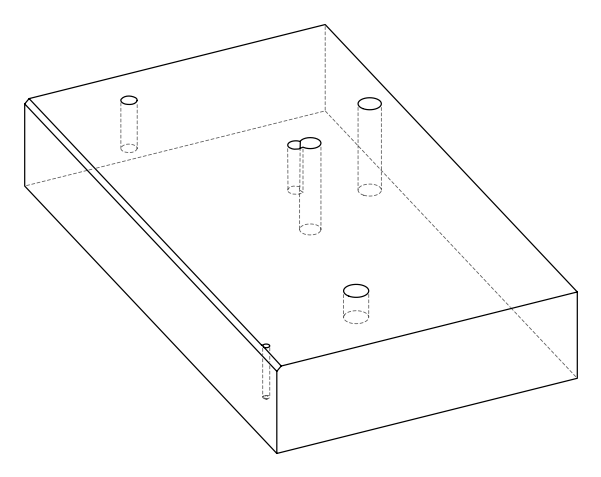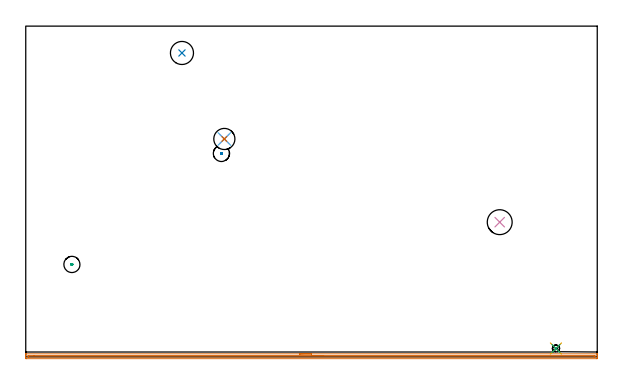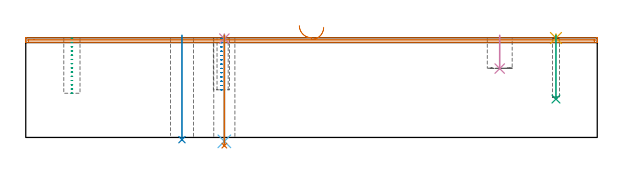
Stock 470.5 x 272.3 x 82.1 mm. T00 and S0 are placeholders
(PLAN: 10 operations, 7 tool changes, 9.9 min)
(1 AREA_MILL | FG_CHAMFER_SURFACE | UGT0205_001 | 7.69 min | 3765 mm3)
(2 MILL_BLIND_HOLE_FROM_SOLID_MATERIAL | STEP1POCKET | UGT0201_129 | Spiral | 0.35 min | 5952 mm3)
(3 MILL_BLIND_HOLE_FROM_SOLID_MATERIAL_1 | STEP1POCKET_3 | UGT0201_129 | Spiral | 0.38 min | 6343 mm3)
(4 SPOT_DRILL | STEP1HOLE | NXT0321_9005460120000 | 0.03 min | 3 mm3)
(5 SPOT_DRILL_1 | STEP1POCKET_1 | NXT0321_9005460120000 | 0.03 min | 0 mm3)
(6 DRILL_THROUGH_HOLE_INTO_CENTER | STEP1HOLE | NXT0301_065 | 0.35 min | 5653 mm3)
(7 DRILL_TO_ENLARGE_THROUGH_HOLE | STEP1HOLE | UGT0301_245 | 0.36 min | 12958 mm3)
(8 INDEXABLE_INSERT_DRILL_THROUGH_HOLE_FROM_SOLID | STEP1HOLE_1 | NXT0302_009 | 0.35 min | 23235 mm3)
(9 DRILL_BLIND_HOLE_INTO_CENTER | STEP1POCKET_1 | UGT0301_181 | 0.21 min | 1277 mm3)
(10 INDEXABLE_INSERT_DRILL_BLIND_HOLE_FROM_SOLID | STEP1POCKET_2 | NXT0302_012 | 0.11 min | 8288 mm3)
(TOOL UGT0205_001 | Chamfer Mill 20 x 3 x 45 deg. | D20 FL50 Z2)
(TOOL UGT0201_129 | Carbide End Mill 11.9 | D11.9 FL15 Z4)
(TOOL NXT0321_9005460120000 | NC Spot Drill, 142deg, 12mm, Carbide, Uncoated | D12 PA142 FL30 Z2)
(TOOL NXT0301_065 | Carbide Drill 9.4mm [860.1-0940-075A1-MM 2214] | D9.4 PA140 FL98 Z2)
(TOOL UGT0301_245 | Twist Drill 17.4 mm | D17.4 PA118 FL130 Z2)
(TOOL NXT0302_009 | Index. Insert Drill 19mm [880-D1900L25-05] | D19 PA176 FL95 Z2)
(TOOL UGT0301_181 | Twist Drill 5.8 mm | D5.8 PA118 FL55 Z2)
(TOOL NXT0302_012 | Index. Insert Drill 20.5mm [880-D2050L25-03] | D20.5 PA176 FL62 Z2)
(OP 1 AREA_MILL)
G17 G21 G94 G90
T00 M6
G54
G17 G0 G90 X225.25 Y2.5 S1061 M3
G43 Z92.1 H0
G94 G1 X225.288 Z91.228 F250.
X225.402 Z90.363
X225.591 Z89.512
X225.853 Z88.68
X226.187 Z87.874
X226.59 Z87.1
X227.058 Z86.364
X227.59 Z85.672
X228.179 Z85.029
X228.822 Z84.44
X229.514 Z83.908
X230.25 Z83.44
X231.024 Z83.037
X231.83 Z82.703
X232.662 Z82.441
X233.513 Z82.252
X234.378 Z82.138
X235.25 Z82.1
X470.322
X470.49 Y2.497 Z82.088
X470.498 Y2.396 Z81.988
X470.5 Y2.29 Z81.89
Y2.058 Z81.658
Y1.368 Z80.963
Y0.155 Z79.752
Y-0.368 Z79.226
Y-0.975 Z78.621
X470.497 Y-1.236 Z78.359
X470.49 Y-1.493 Z78.102
X470.145 Y-1.498 Z78.1
X469.876 Y-1.5
X0.624
X0.354 Y-1.498
X0.01 Y-1.494 Z78.102
X0. Y-1.236 Z78.359
Y-0.974 Z78.621
Y-0.368 Z79.226
Y0.155 Z79.752
Y0.5 Z80.096
Y1.023 Z80.619
Y1.368 Z80.963
Y2.058 Z81.658
Y2.29 Z81.89
X0.002 Y2.396 Z81.988
X0.01 Y2.497 Z82.088
X0.178 Y2.5 Z82.1
X235.25
Y1.086 Z80.686
X468.088 Y1.085 Z80.685
X468.38 Y1.084 Z80.684
X468.455 Y1.081 Z80.681
X468.486 Y1.079 Z80.679
X468.49 Y1.064 Z80.664
X468.497 Y0.971 Z80.571
X468.499 Y0.5 Z80.1
X468.497 Y0.029 Z79.629
X468.49 Y-0.064 Z79.536
X468.486 Y-0.079 Z79.521
X468.455 Y-0.081 Z79.519
X468.381 Y-0.084 Z79.516
X468.088 Y-0.085 Z79.515
X467.797 Y-0.086 Z79.514
X2.412 Y-0.085 Z79.515
X2.12 Y-0.084 Z79.516
X2.045 Y-0.081 Z79.519
X2.014 Y-0.079 Z79.521
X2.01 Y-0.064 Z79.536
X2.003 Y0.029 Z79.629
X2.001 Y0.5 Z80.1
X2.002 Y0.898 Z80.498
X2.007 Y1.033 Z80.633
X2.01 Y1.076 Z80.676
X2.037 Y1.079 Z80.679
X2.111 Y1.082 Z80.682
X2.412 Y1.085 Z80.685
X6.93 Y1.086 Z80.686
X235.25
X236.122 Z80.724
X236.986 Z80.838
X237.838 Z81.027
X238.67 Z81.289
X239.476 Z81.623
X240.25 Z82.026
X240.986 Z82.494
X241.678 Z83.025
X242.321 Z83.615
X242.91 Z84.258
X243.441 Z84.95
X243.91 Z85.686
X244.313 Z86.46
X244.647 Z87.266
X244.909 Z88.098
X245.098 Z88.949
X245.212 Z89.814
X245.25 Z90.686
G0 Z92.1
M5
M2
(OP 2 MILL_BLIND_HOLE_FROM_SOLID_MATERIAL)
G17 G21 G94 G90
T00 M6
G54
G17 G0 G90 X161.1 Y167.5 S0 M3
G43 Z92.1 H0
Z81.569
G94 G3 X161.45 Y167.85 R0.35 F250.
X161.1 Y168.2 R0.35
X160.4 Y167.5 R0.7
X161.1 Y168.2 R-0.7
X160.75 Y167.85 R0.35
X161.1 Y167.5 R0.35
G0 Z78.038
G3 X161.45 Y167.85 R0.35
X161.1 Y168.2 R0.35
X160.4 Y167.5 R0.7
X161.1 Y168.2 R-0.7
X160.75 Y167.85 R0.35
X161.1 Y167.5 R0.35
G0 Z74.508
G3 X161.45 Y167.85 R0.35
X161.1 Y168.2 R0.35
X160.4 Y167.5 R0.7
X161.1 Y168.2 R-0.7
X160.75 Y167.85 R0.35
X161.1 Y167.5 R0.35
G0 Z70.977
G3 X161.45 Y167.85 R0.35
X161.1 Y168.2 R0.35
X160.4 Y167.5 R0.7
X161.1 Y168.2 R-0.7
X160.75 Y167.85 R0.35
X161.1 Y167.5 R0.35
G0 Z67.446
G3 X161.45 Y167.85 R0.35
X161.1 Y168.2 R0.35
X160.4 Y167.5 R0.7
X161.1 Y168.2 R-0.7
X160.75 Y167.85 R0.35
X161.1 Y167.5 R0.35
G0 Z63.915
G3 X161.45 Y167.85 R0.35
X161.1 Y168.2 R0.35
X160.4 Y167.5 R0.7
X161.1 Y168.2 R-0.7
X160.75 Y167.85 R0.35
X161.1 Y167.5 R0.35
G0 Z60.385
G3 X161.45 Y167.85 R0.35
X161.1 Y168.2 R0.35
X160.4 Y167.5 R0.7
X161.1 Y168.2 R-0.7
X160.75 Y167.85 R0.35
X161.1 Y167.5 R0.35
G0 Z56.854
G3 X161.45 Y167.85 R0.35
X161.1 Y168.2 R0.35
X160.4 Y167.5 R0.7
X161.1 Y168.2 R-0.7
X160.75 Y167.85 R0.35
X161.1 Y167.5 R0.35
G0 Z53.323
G3 X161.45 Y167.85 R0.35
X161.1 Y168.2 R0.35
X160.4 Y167.5 R0.7
X161.1 Y168.2 R-0.7
X160.75 Y167.85 R0.35
X161.1 Y167.5 R0.35
G0 Z49.792
G3 X161.45 Y167.85 R0.35
X161.1 Y168.2 R0.35
X160.4 Y167.5 R0.7
X161.1 Y168.2 R-0.7
X160.75 Y167.85 R0.35
X161.1 Y167.5 R0.35
G0 Z46.262
G3 X161.45 Y167.85 R0.35
X161.1 Y168.2 R0.35
X160.4 Y167.5 R0.7
X161.1 Y168.2 R-0.7
X160.75 Y167.85 R0.35
X161.1 Y167.5 R0.35
G0 Z42.731
G3 X161.45 Y167.85 R0.35
X161.1 Y168.2 R0.35
X160.4 Y167.5 R0.7
X161.1 Y168.2 R-0.7
X160.75 Y167.85 R0.35
X161.1 Y167.5 R0.35
G0 Z39.2
G3 X161.45 Y167.85 R0.35
X161.1 Y168.2 R0.35
X160.4 Y167.5 R0.7
X161.1 Y168.2 R-0.7
X160.75 Y167.85 R0.35
X161.1 Y167.5 R0.35
G0 Z92.1
M5
M2
(OP 3 MILL_BLIND_HOLE_FROM_SOLID_MATERIAL_1)
G17 G21 G94 G90
T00 M6
G54
G17 G0 G90 X38. Y76.1 S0 M3
G43 Z92.1 H0
Z81.621
G94 G3 X38.35 Y76.45 R0.35 F250.
X38. Y76.8 R0.35
X37.3 Y76.1 R0.7
X38. Y76.8 R-0.7
X37.65 Y76.45 R0.35
X38. Y76.1 R0.35
G0 Z78.143
G3 X38.35 Y76.45 R0.35
X38. Y76.8 R0.35
X37.3 Y76.1 R0.7
X38. Y76.8 R-0.7
X37.65 Y76.45 R0.35
X38. Y76.1 R0.35
G0 Z74.664
G3 X38.35 Y76.45 R0.35
X38. Y76.8 R0.35
X37.3 Y76.1 R0.7
X38. Y76.8 R-0.7
X37.65 Y76.45 R0.35
X38. Y76.1 R0.35
G0 Z71.186
G3 X38.35 Y76.45 R0.35
X38. Y76.8 R0.35
X37.3 Y76.1 R0.7
X38. Y76.8 R-0.7
X37.65 Y76.45 R0.35
X38. Y76.1 R0.35
G0 Z67.707
G3 X38.35 Y76.45 R0.35
X38. Y76.8 R0.35
X37.3 Y76.1 R0.7
X38. Y76.8 R-0.7
X37.65 Y76.45 R0.35
X38. Y76.1 R0.35
G0 Z64.229
G3 X38.35 Y76.45 R0.35
X38. Y76.8 R0.35
X37.3 Y76.1 R0.7
X38. Y76.8 R-0.7
X37.65 Y76.45 R0.35
X38. Y76.1 R0.35
G0 Z60.75
G3 X38.35 Y76.45 R0.35
X38. Y76.8 R0.35
X37.3 Y76.1 R0.7
X38. Y76.8 R-0.7
X37.65 Y76.45 R0.35
X38. Y76.1 R0.35
G0 Z57.271
G3 X38.35 Y76.45 R0.35
X38. Y76.8 R0.35
X37.3 Y76.1 R0.7
X38. Y76.8 R-0.7
X37.65 Y76.45 R0.35
X38. Y76.1 R0.35
G0 Z53.793
G3 X38.35 Y76.45 R0.35
X38. Y76.8 R0.35
X37.3 Y76.1 R0.7
X38. Y76.8 R-0.7
X37.65 Y76.45 R0.35
X38. Y76.1 R0.35
G0 Z50.314
G3 X38.35 Y76.45 R0.35
X38. Y76.8 R0.35
X37.3 Y76.1 R0.7
X38. Y76.8 R-0.7
X37.65 Y76.45 R0.35
X38. Y76.1 R0.35
G0 Z46.836
G3 X38.35 Y76.45 R0.35
X38. Y76.8 R0.35
X37.3 Y76.1 R0.7
X38. Y76.8 R-0.7
X37.65 Y76.45 R0.35
X38. Y76.1 R0.35
G0 Z43.357
G3 X38.35 Y76.45 R0.35
X38. Y76.8 R0.35
X37.3 Y76.1 R0.7
X38. Y76.8 R-0.7
X37.65 Y76.45 R0.35
X38. Y76.1 R0.35
G0 Z39.879
G3 X38.35 Y76.45 R0.35
X38. Y76.8 R0.35
X37.3 Y76.1 R0.7
X38. Y76.8 R-0.7
X37.65 Y76.45 R0.35
X38. Y76.1 R0.35
G0 Z36.4
G3 X38.35 Y76.45 R0.35
X38. Y76.8 R0.35
X37.3 Y76.1 R0.7
X38. Y76.8 R-0.7
X37.65 Y76.45 R0.35
X38. Y76.1 R0.35
G0 Z92.1
M5
M2
(OP 4 SPOT_DRILL)
G17 G21 G94 G90
T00 M6
G54
G17 G0 G90 X163.5 Y179.4 S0 M3
G43 Z92.1 H0
G94 G81 G98 Z81.351 F250. R85.1
G80
M5
M2
(OP 5 SPOT_DRILL_1)
G17 G21 G94 G90
T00 M6
G54
G17 G0 G90 X436.5 Y6.9 S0 M3
G43 Z92.1 H0
G94 G81 G98 Z81.85 F250. R85.1
G80
M5
M2
(OP 6 DRILL_THROUGH_HOLE_INTO_CENTER)
G17 G21 G94 G90
T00 M6
G54
G17 G0 G90 X163.5 Y179.4 S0 M3
G43 Z92.1 H1
G94 G73 G98 Z-3.211 F250. Q8.531 R84.1
G80
M5
M2
(OP 7 DRILL_TO_ENLARGE_THROUGH_HOLE)
G17 G21 G94 G90
T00 M6
G54
G17 G0 G90 X163.5 Y179.4 S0 M3
G43 Z92.1 H0
G94 G73 G98 Z-6.727 F250. Q14.805 R84.1
G80
M5
M2
(OP 8 INDEXABLE_INSERT_DRILL_THROUGH_HOLE_FROM_SOLID)
G17 G21 G94 G90
T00 M6
G54
G17 G0 G90 X128.6 Y250.2 S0 M3
G43 Z92.1 H1
G94 G81 G98 Z-1.832 F250. R84.1
G80
M5
M2
(OP 9 DRILL_BLIND_HOLE_INTO_CENTER)
G17 G21 G94 G90
T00 M6
G54
G17 G0 G90 X436.5 Y6.9 S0 M3
G43 Z92.1 H0
G94 G81 G98 Z31.6 F250. R84.1
G80
M5
M2
(OP 10 INDEXABLE_INSERT_DRILL_BLIND_HOLE_FROM_SOLID)
G17 G21 G94 G90
T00 M6
G54
G17 G0 G90 X390.2 Y110.9 S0 M3
G43 Z92.1 H1
G94 G81 G98 Z56.7 F250. R84.1
G80
M5
M2
